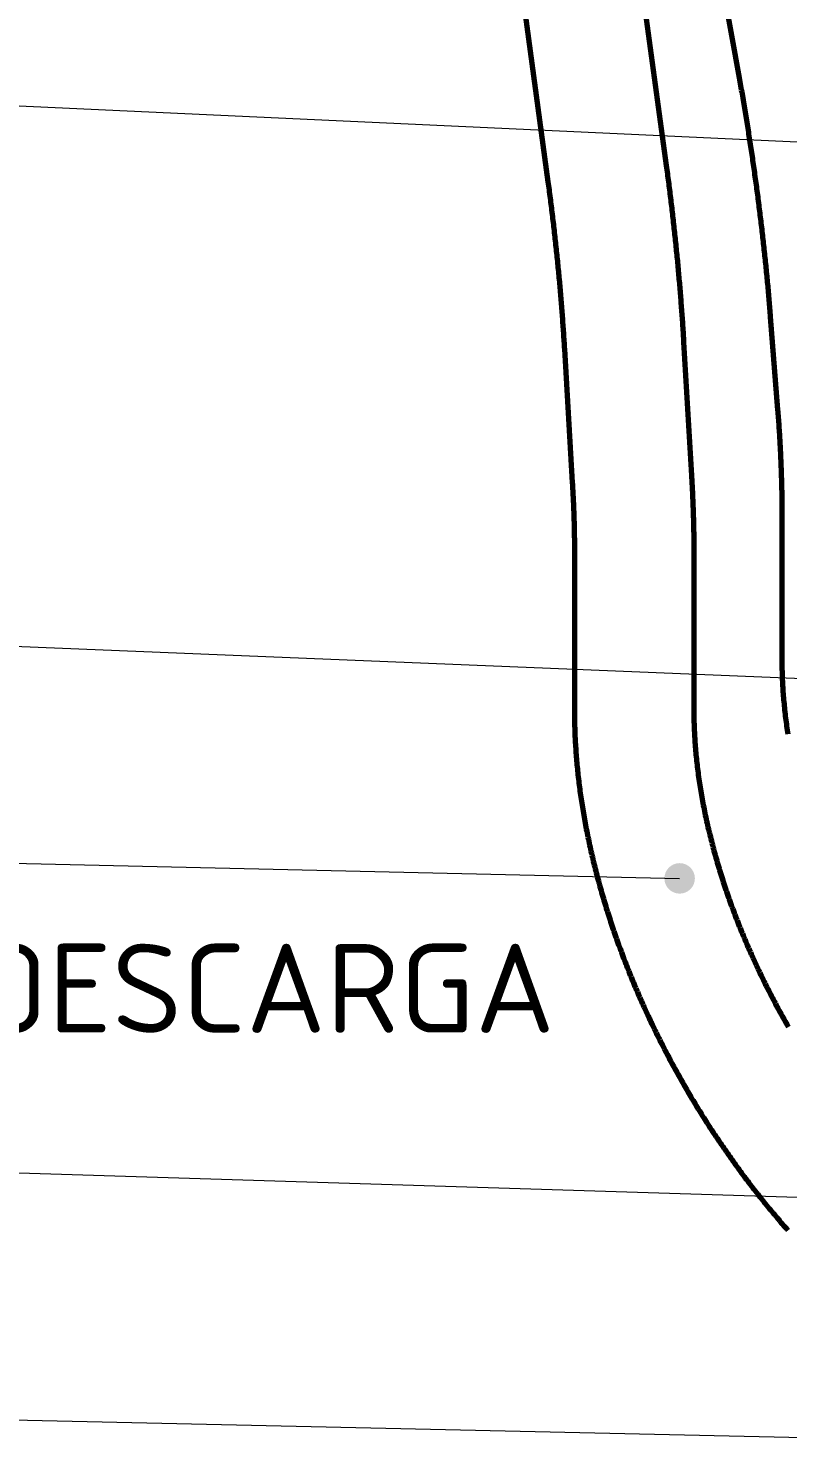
# Model space of a CAD drawing. Header units: millimetres. Extents: x 0 to 841, y 0 to 594.
# Drawn here: x 183.7 to 213.6, y 276.4 to 332.4 of the extents above; entities that cross this region are included whole.
import ezdxf
from ezdxf.enums import TextEntityAlignment as Align

# ---------------------------------------------------------------- set-up
doc = ezdxf.new("R2010")
doc.units = ezdxf.units.MM
for name, color, linetype, lineweight in [('01-VISIBLE', 7, 'CONTINUOUS', 70), ('06-TEXTO', 7, 'CONTINUOUS', 25), ('08-FINA', 5, 'CONTINUOUS', 18)]:
    doc.layers.add(name, color=color, linetype=linetype, lineweight=lineweight)
doc.styles.add('ISO3098', font='isocpeur.ttf')

msp = doc.modelspace()

# ---------------------------------------------------------------- hatches: boundary and pattern name
at = {"layer": '08-FINA'}
h = msp.add_hatch(color=7, dxfattribs=at)
h.dxf.hatch_style = 1
edge = h.paths.add_edge_path()
edge.add_arc((209.318, 298.923), 0.6, 0, 360)

# ---------------------------------------------------------------- linework, layer by layer
at = {"layer": '01-VISIBLE'}
for p, q in [((209.425, 342.889), (211.661, 330.417)), ((206.857, 341.166), (208.792, 326.964)), ((202.2, 340.532), (204.135, 326.329)), ((212.885, 321.019), (213.174, 317.36)), ((204.783, 319.739), (205.093, 314.492)), ((209.475, 320.016), (209.785, 314.77)), ((213.342, 313.194), (213.342, 307.468)), ((205.177, 311.701), (205.177, 305.467)), ((209.877, 311.701), (209.877, 305.467))]:
    msp.add_line(p, q, dxfattribs=at)
for points in [[(211.661, 330.417), (211.675, 330.338), (211.689, 330.259), (211.703, 330.18), (211.717, 330.101), (211.731, 330.021), (211.745, 329.942), (211.759, 329.863), (211.773, 329.784), (211.786, 329.705), (211.8, 329.626), (211.813, 329.546), (211.827, 329.467), (211.84, 329.388), (211.854, 329.309), (211.867, 329.23), (211.88, 329.15), (211.893, 329.071), (211.907, 328.992), (211.92, 328.912), (211.933, 328.833), (211.945, 328.754), (211.958, 328.675), (211.971, 328.595), (211.984, 328.516), (211.996, 328.437), (212.009, 328.357), (212.022, 328.278), (212.034, 328.198), (212.046, 328.119), (212.059, 328.04), (212.071, 327.96), (212.083, 327.881), (212.095, 327.801), (212.108, 327.722), (212.12, 327.643), (212.131, 327.563), (212.143, 327.484), (212.155, 327.404), (212.167, 327.325), (212.179, 327.245), (212.19, 327.166), (212.202, 327.086), (212.213, 327.007), (212.225, 326.927), (212.236, 326.848), (212.248, 326.768), (212.259, 326.688), (212.27, 326.609), (212.281, 326.529), (212.292, 326.45), (212.303, 326.37), (212.314, 326.291), (212.325, 326.211), (212.336, 326.131), (212.346, 326.052), (212.357, 325.972), (212.368, 325.892), (212.378, 325.813), (212.389, 325.733), (212.399, 325.653), (212.409, 325.574), (212.42, 325.494), (212.43, 325.414), (212.44, 325.335), (212.45, 325.255), (212.46, 325.175), (212.47, 325.095), (212.48, 325.016), (212.49, 324.936), (212.499, 324.856), (212.509, 324.776), (212.518, 324.697), (212.528, 324.617), (212.537, 324.537), (212.547, 324.457), (212.556, 324.378), (212.565, 324.298), (212.575, 324.218), (212.584, 324.138), (212.593, 324.058), (212.602, 323.978), (212.611, 323.899), (212.619, 323.819), (212.628, 323.739), (212.637, 323.659), (212.646, 323.579), (212.654, 323.499), (212.663, 323.419), (212.671, 323.339), (212.679, 323.259), (212.688, 323.18), (212.696, 323.1), (212.704, 323.02), (212.712, 322.94), (212.72, 322.86), (212.728, 322.78), (212.736, 322.7), (212.744, 322.62), (212.751, 322.54), (212.759, 322.46), (212.767, 322.38), (212.774, 322.3), (212.782, 322.22), (212.789, 322.14), (212.796, 322.06), (212.804, 321.98), (212.811, 321.9), (212.818, 321.82), (212.825, 321.74), (212.832, 321.66), (212.839, 321.58), (212.845, 321.5), (212.852, 321.42), (212.859, 321.339), (212.865, 321.259), (212.872, 321.179), (212.878, 321.099), (212.885, 321.019)], [(208.792, 326.964), (208.802, 326.884), (208.813, 326.805), (208.824, 326.725), (208.834, 326.645), (208.845, 326.566), (208.855, 326.486), (208.866, 326.407), (208.876, 326.327), (208.886, 326.247), (208.897, 326.168), (208.907, 326.088), (208.917, 326.009), (208.927, 325.929), (208.937, 325.849), (208.947, 325.77), (208.956, 325.69), (208.966, 325.61), (208.976, 325.531), (208.985, 325.451), (208.995, 325.371), (209.004, 325.292), (209.014, 325.212), (209.023, 325.132), (209.032, 325.052), (209.042, 324.973), (209.051, 324.893), (209.06, 324.813), (209.069, 324.734), (209.078, 324.654), (209.087, 324.574), (209.095, 324.494), (209.104, 324.414), (209.113, 324.335), (209.121, 324.255), (209.13, 324.175), (209.138, 324.095), (209.147, 324.015), (209.155, 323.936), (209.163, 323.856), (209.171, 323.776), (209.179, 323.696), (209.187, 323.616), (209.195, 323.536), (209.203, 323.456), (209.211, 323.377), (209.219, 323.297), (209.227, 323.217), (209.234, 323.137), (209.242, 323.057), (209.249, 322.977), (209.257, 322.897), (209.264, 322.817), (209.271, 322.737), (209.278, 322.657), (209.285, 322.577), (209.292, 322.497), (209.299, 322.417), (209.306, 322.337), (209.313, 322.258), (209.32, 322.178), (209.327, 322.098), (209.333, 322.018), (209.34, 321.938), (209.346, 321.858), (209.353, 321.778), (209.359, 321.698), (209.365, 321.618), (209.371, 321.538), (209.377, 321.457), (209.383, 321.377), (209.389, 321.297), (209.395, 321.217), (209.401, 321.137), (209.407, 321.057), (209.413, 320.977), (209.418, 320.897), (209.424, 320.817), (209.429, 320.737), (209.434, 320.657), (209.44, 320.577), (209.445, 320.497), (209.45, 320.417), (209.455, 320.337), (209.46, 320.256), (209.465, 320.176), (209.47, 320.096), (209.475, 320.016)], [(204.135, 326.329), (204.145, 326.249), (204.156, 326.169), (204.167, 326.089), (204.178, 326.009), (204.188, 325.929), (204.199, 325.849), (204.209, 325.769), (204.22, 325.689), (204.23, 325.608), (204.24, 325.528), (204.25, 325.448), (204.26, 325.368), (204.27, 325.288), (204.28, 325.208), (204.29, 325.128), (204.3, 325.047), (204.31, 324.967), (204.319, 324.887), (204.329, 324.807), (204.339, 324.727), (204.348, 324.646), (204.357, 324.566), (204.367, 324.486), (204.376, 324.406), (204.385, 324.325), (204.394, 324.245), (204.403, 324.165), (204.412, 324.084), (204.421, 324.004), (204.43, 323.924), (204.438, 323.844), (204.447, 323.763), (204.456, 323.683), (204.464, 323.603), (204.473, 323.522), (204.481, 323.442), (204.489, 323.362), (204.497, 323.281), (204.506, 323.201), (204.514, 323.12), (204.522, 323.04), (204.529, 322.96), (204.537, 322.879), (204.545, 322.799), (204.553, 322.718), (204.56, 322.638), (204.568, 322.558), (204.575, 322.477), (204.583, 322.397), (204.59, 322.316), (204.597, 322.236), (204.604, 322.155), (204.611, 322.075), (204.618, 321.994), (204.625, 321.914), (204.632, 321.833), (204.639, 321.753), (204.646, 321.672), (204.652, 321.592), (204.659, 321.511), (204.665, 321.431), (204.672, 321.35), (204.678, 321.27), (204.684, 321.189), (204.69, 321.109), (204.696, 321.028), (204.702, 320.948), (204.708, 320.867), (204.714, 320.786), (204.72, 320.706), (204.726, 320.625), (204.731, 320.545), (204.737, 320.464), (204.742, 320.384), (204.748, 320.303), (204.753, 320.222), (204.758, 320.142), (204.763, 320.061), (204.768, 319.98), (204.773, 319.9), (204.778, 319.819), (204.783, 319.739)], [(213.174, 317.36), (213.18, 317.28), (213.186, 317.2), (213.193, 317.12), (213.198, 317.04), (213.204, 316.96), (213.21, 316.88), (213.216, 316.8), (213.221, 316.72), (213.226, 316.64), (213.232, 316.56), (213.237, 316.48), (213.242, 316.4), (213.247, 316.32), (213.251, 316.24), (213.256, 316.16), (213.26, 316.08), (213.265, 316), (213.269, 315.92), (213.273, 315.84), (213.277, 315.76), (213.281, 315.68), (213.285, 315.599), (213.289, 315.519), (213.292, 315.439), (213.296, 315.359), (213.299, 315.279), (213.302, 315.199), (213.305, 315.119), (213.308, 315.039), (213.311, 314.958), (213.314, 314.878), (213.317, 314.798), (213.319, 314.718), (213.321, 314.638), (213.324, 314.558), (213.326, 314.477), (213.328, 314.397), (213.329, 314.317), (213.331, 314.237), (213.333, 314.157), (213.334, 314.076), (213.336, 313.996), (213.337, 313.916), (213.338, 313.836), (213.339, 313.756), (213.34, 313.676), (213.34, 313.595), (213.341, 313.515), (213.341, 313.435), (213.342, 313.355), (213.342, 313.275), (213.342, 313.194)], [(209.785, 314.77), (209.79, 314.689), (209.794, 314.609), (209.799, 314.528), (209.803, 314.447), (209.807, 314.366), (209.812, 314.286), (209.816, 314.205), (209.819, 314.124), (209.823, 314.044), (209.827, 313.963), (209.83, 313.882), (209.834, 313.801), (209.837, 313.721), (209.84, 313.64), (209.843, 313.559), (209.846, 313.478), (209.849, 313.398), (209.851, 313.317), (209.854, 313.236), (209.856, 313.155), (209.858, 313.074), (209.861, 312.994), (209.863, 312.913), (209.864, 312.832), (209.866, 312.751), (209.868, 312.67), (209.869, 312.59), (209.871, 312.509), (209.872, 312.428), (209.873, 312.347), (209.874, 312.266), (209.875, 312.186), (209.876, 312.105), (209.876, 312.024), (209.877, 311.943), (209.877, 311.862), (209.877, 311.782), (209.877, 311.701)], [(205.093, 314.492), (205.098, 314.41), (205.103, 314.328), (205.107, 314.246), (205.112, 314.164), (205.116, 314.082), (205.12, 314), (205.124, 313.918), (205.128, 313.836), (205.131, 313.754), (205.135, 313.672), (205.138, 313.59), (205.142, 313.508), (205.145, 313.426), (205.148, 313.344), (205.151, 313.261), (205.153, 313.179), (205.156, 313.097), (205.158, 313.015), (205.161, 312.933), (205.163, 312.851), (205.165, 312.769), (205.167, 312.687), (205.168, 312.604), (205.17, 312.522), (205.171, 312.44), (205.172, 312.358), (205.174, 312.276), (205.175, 312.194), (205.175, 312.111), (205.176, 312.029), (205.177, 311.947), (205.177, 311.865), (205.177, 311.783), (205.177, 311.701)], [(213.342, 307.468), (213.342, 307.388), (213.343, 307.307), (213.344, 307.227), (213.345, 307.147), (213.347, 307.067), (213.349, 306.987), (213.352, 306.907), (213.355, 306.827), (213.358, 306.747), (213.362, 306.666), (213.366, 306.586), (213.37, 306.506), (213.375, 306.426), (213.38, 306.346), (213.385, 306.266), (213.391, 306.187), (213.397, 306.107), (213.404, 306.027), (213.41, 305.947), (213.418, 305.867), (213.425, 305.787), (213.433, 305.707), (213.441, 305.628), (213.449, 305.548), (213.458, 305.468), (213.467, 305.389), (213.477, 305.309), (213.487, 305.23), (213.497, 305.15), (213.507, 305.071), (213.518, 304.991), (213.529, 304.912), (213.54, 304.832), (213.552, 304.753), (213.564, 304.674), (213.576, 304.595)], [(205.177, 305.467), (205.177, 305.387), (205.178, 305.307), (205.179, 305.227), (205.18, 305.147), (205.181, 305.067), (205.183, 304.987), (205.185, 304.907), (205.187, 304.827), (205.19, 304.747), (205.192, 304.667), (205.196, 304.587), (205.199, 304.507), (205.203, 304.427), (205.207, 304.347), (205.211, 304.267), (205.216, 304.188), (205.221, 304.108), (205.226, 304.028), (205.231, 303.948), (205.237, 303.868), (205.243, 303.788), (205.249, 303.709), (205.256, 303.629), (205.262, 303.549), (205.269, 303.469), (205.277, 303.39), (205.284, 303.31), (205.292, 303.23), (205.3, 303.151), (205.309, 303.071), (205.317, 302.992), (205.326, 302.912), (205.336, 302.833), (205.345, 302.753), (205.355, 302.674), (205.365, 302.594), (205.375, 302.515), (205.385, 302.436), (205.396, 302.356), (205.407, 302.277), (205.418, 302.198), (205.43, 302.119), (205.441, 302.039), (205.453, 301.96), (205.465, 301.881), (205.478, 301.802), (205.49, 301.723), (205.503, 301.644), (205.517, 301.565), (205.53, 301.486), (205.544, 301.407), (205.557, 301.329), (205.571, 301.25), (205.586, 301.171), (205.6, 301.092), (205.615, 301.014), (205.63, 300.935), (205.645, 300.857), (205.661, 300.778), (205.676, 300.7), (205.692, 300.621), (205.709, 300.543), (205.725, 300.464), (205.741, 300.386), (205.758, 300.308), (205.775, 300.23), (205.793, 300.152), (205.81, 300.074), (205.828, 299.995), (205.846, 299.917), (205.864, 299.84), (205.882, 299.762), (205.901, 299.684), (205.919, 299.606), (205.938, 299.528), (205.958, 299.451), (205.977, 299.373), (205.996, 299.295), (206.016, 299.218), (206.036, 299.14), (206.057, 299.063), (206.077, 298.985), (206.098, 298.908), (206.118, 298.831), (206.139, 298.754), (206.161, 298.677), (206.182, 298.599), (206.204, 298.522), (206.226, 298.445), (206.248, 298.368), (206.27, 298.292), (206.292, 298.215), (206.315, 298.138), (206.338, 298.061), (206.361, 297.985), (206.384, 297.908), (206.408, 297.832), (206.431, 297.755), (206.455, 297.679), (206.479, 297.602), (206.503, 297.526), (206.528, 297.45), (206.552, 297.374), (206.577, 297.298), (206.602, 297.222), (206.627, 297.146), (206.652, 297.07), (206.678, 296.994), (206.704, 296.918), (206.73, 296.842), (206.756, 296.767), (206.782, 296.691), (206.808, 296.616), (206.835, 296.54), (206.862, 296.465), (206.889, 296.389), (206.916, 296.314), (206.943, 296.239), (206.971, 296.164), (206.999, 296.089), (207.026, 296.014), (207.055, 295.939), (207.083, 295.864), (207.111, 295.789), (207.14, 295.714), (207.169, 295.64), (207.198, 295.565), (207.227, 295.491), (207.256, 295.416), (207.286, 295.342), (207.315, 295.267), (207.345, 295.193), (207.375, 295.119), (207.405, 295.045), (207.436, 294.971), (207.466, 294.897), (207.497, 294.823), (207.528, 294.749), (207.559, 294.675), (207.59, 294.602), (207.622, 294.528), (207.653, 294.455), (207.685, 294.381), (207.717, 294.308), (207.749, 294.234), (207.781, 294.161), (207.814, 294.088), (207.846, 294.015), (207.879, 293.942), (207.912, 293.869), (207.945, 293.796), (207.978, 293.723), (208.012, 293.651), (208.045, 293.578), (208.079, 293.505), (208.113, 293.433), (208.147, 293.36), (208.181, 293.288), (208.215, 293.216), (208.25, 293.144), (208.285, 293.072), (208.32, 293), (208.355, 292.928), (208.39, 292.856), (208.425, 292.784), (208.461, 292.712), (208.496, 292.641), (208.532, 292.569), (208.568, 292.498), (208.605, 292.426), (208.641, 292.355), (208.677, 292.284), (208.714, 292.213), (208.751, 292.142), (208.788, 292.071), (208.825, 292), (208.862, 291.929), (208.9, 291.858), (208.937, 291.788), (208.975, 291.717), (209.013, 291.646), (209.051, 291.576), (209.089, 291.506), (209.128, 291.436), (209.166, 291.365), (209.205, 291.295), (209.244, 291.225), (209.283, 291.156), (209.322, 291.086), (209.361, 291.016), (209.401, 290.946), (209.44, 290.877), (209.48, 290.807), (209.52, 290.738), (209.56, 290.669), (209.6, 290.6), (209.641, 290.531), (209.681, 290.462), (209.722, 290.393), (209.763, 290.324), (209.804, 290.255), (209.845, 290.187), (209.886, 290.118), (209.928, 290.05), (209.969, 289.981), (210.011, 289.913), (210.053, 289.845), (210.095, 289.777), (210.137, 289.709), (210.18, 289.641), (210.222, 289.573), (210.265, 289.505), (210.308, 289.438), (210.351, 289.37), (210.394, 289.303), (210.437, 289.236), (210.481, 289.168), (210.524, 289.101), (210.568, 289.034), (210.612, 288.967), (210.656, 288.9), (210.7, 288.834), (210.744, 288.767), (210.789, 288.701), (210.833, 288.634), (210.878, 288.568), (210.923, 288.502), (210.968, 288.436), (211.014, 288.369), (211.059, 288.304), (211.104, 288.238), (211.15, 288.172), (211.196, 288.106), (211.242, 288.041), (211.288, 287.976), (211.334, 287.91), (211.381, 287.845), (211.427, 287.78), (211.474, 287.715), (211.521, 287.65), (211.568, 287.585), (211.615, 287.521), (211.662, 287.456), (211.71, 287.392), (211.757, 287.327), (211.805, 287.263), (211.853, 287.199), (211.901, 287.135), (211.949, 287.071), (211.998, 287.007), (212.046, 286.944), (212.095, 286.88), (212.144, 286.817), (212.192, 286.753), (212.242, 286.69), (212.291, 286.627), (212.34, 286.564), (212.39, 286.501), (212.439, 286.439), (212.489, 286.376), (212.539, 286.313), (212.589, 286.251), (212.64, 286.189), (212.69, 286.127), (212.74, 286.065), (212.791, 286.003), (212.842, 285.941), (212.893, 285.879), (212.944, 285.818), (212.995, 285.756), (213.047, 285.695), (213.099, 285.634), (213.15, 285.573), (213.202, 285.512), (213.254, 285.451), (213.306, 285.39), (213.359, 285.33), (213.411, 285.269), (213.464, 285.209), (213.517, 285.149), (213.57, 285.089)], [(209.877, 305.467), (209.877, 305.387), (209.878, 305.307), (209.879, 305.227), (209.88, 305.147), (209.882, 305.067), (209.884, 304.986), (209.887, 304.906), (209.89, 304.826), (209.893, 304.746), (209.897, 304.666), (209.901, 304.586), (209.905, 304.506), (209.91, 304.426), (209.915, 304.346), (209.92, 304.266), (209.926, 304.186), (209.932, 304.106), (209.939, 304.026), (209.946, 303.946), (209.953, 303.867), (209.96, 303.787), (209.968, 303.707), (209.976, 303.627), (209.985, 303.548), (209.993, 303.468), (210.003, 303.388), (210.012, 303.309), (210.022, 303.229), (210.032, 303.15), (210.042, 303.07), (210.053, 302.991), (210.064, 302.911), (210.075, 302.832), (210.087, 302.753), (210.099, 302.673), (210.111, 302.594), (210.124, 302.515), (210.136, 302.436), (210.149, 302.357), (210.163, 302.278), (210.176, 302.199), (210.19, 302.12), (210.205, 302.041), (210.219, 301.962), (210.234, 301.884), (210.249, 301.805), (210.264, 301.726), (210.28, 301.648), (210.296, 301.569), (210.312, 301.49), (210.328, 301.412), (210.345, 301.334), (210.362, 301.255), (210.379, 301.177), (210.397, 301.099), (210.415, 301.021), (210.433, 300.943), (210.451, 300.865), (210.469, 300.787), (210.488, 300.709), (210.507, 300.631), (210.527, 300.553), (210.546, 300.475), (210.566, 300.398), (210.586, 300.32), (210.606, 300.242), (210.627, 300.165), (210.647, 300.088), (210.668, 300.01), (210.69, 299.933), (210.711, 299.856), (210.733, 299.779), (210.755, 299.702), (210.777, 299.624), (210.799, 299.548), (210.822, 299.471), (210.845, 299.394), (210.868, 299.317), (210.892, 299.24), (210.915, 299.164), (210.939, 299.087), (210.963, 299.011), (210.987, 298.934), (211.012, 298.858), (211.037, 298.782), (211.061, 298.706), (211.087, 298.63), (211.112, 298.554), (211.138, 298.478), (211.163, 298.402), (211.189, 298.326), (211.216, 298.25), (211.242, 298.175), (211.269, 298.099), (211.296, 298.024), (211.323, 297.948), (211.35, 297.873), (211.378, 297.798), (211.406, 297.722), (211.434, 297.647), (211.462, 297.572), (211.49, 297.497), (211.519, 297.422), (211.547, 297.348), (211.576, 297.273), (211.606, 297.198), (211.635, 297.124), (211.665, 297.049), (211.694, 296.975), (211.725, 296.901), (211.755, 296.826), (211.785, 296.752), (211.816, 296.678), (211.847, 296.604), (211.878, 296.53), (211.909, 296.456), (211.94, 296.383), (211.972, 296.309), (212.004, 296.235), (212.036, 296.162), (212.068, 296.089), (212.1, 296.015), (212.133, 295.942), (212.166, 295.869), (212.199, 295.796), (212.232, 295.723), (212.265, 295.65), (212.299, 295.577), (212.333, 295.505), (212.366, 295.432), (212.401, 295.359), (212.435, 295.287), (212.469, 295.215), (212.504, 295.142), (212.539, 295.07), (212.574, 294.998), (212.609, 294.926), (212.645, 294.854), (212.68, 294.782), (212.716, 294.711), (212.752, 294.639), (212.788, 294.568), (212.825, 294.496), (212.861, 294.425), (212.898, 294.354), (212.935, 294.283), (212.972, 294.212), (213.009, 294.141), (213.047, 294.07), (213.084, 293.999), (213.122, 293.928), (213.16, 293.858), (213.198, 293.787), (213.237, 293.717), (213.275, 293.647), (213.314, 293.576), (213.353, 293.506), (213.392, 293.436), (213.431, 293.367), (213.471, 293.297), (213.511, 293.227), (213.55, 293.158), (213.59, 293.088)]]:
    msp.add_lwpolyline(points, dxfattribs=at)
at = {"layer": '08-FINA'}
for p, q in [((51.495, 335.416), (309.248, 323.498)), ((51.496, 313.44), (286.261, 303.83)), ((51.499, 302.521), (209.318, 298.923)), ((51.498, 291.483), (256.93, 285.029)), ((51.499, 280.525), (266.11, 275.779))]:
    msp.add_line(p, q, dxfattribs=at)

# ---------------------------------------------------------------- texts
at = {"layer": '06-TEXTO', "style": 'ISO3098'}
msp.add_text('S3 DISPOSITIVO DE DESCARGA', height=3.5, dxfattribs=at).set_placement((170.829, 294.601), align=Align.MIDDLE_CENTER)

doc.saveas('drawing.dxf')
